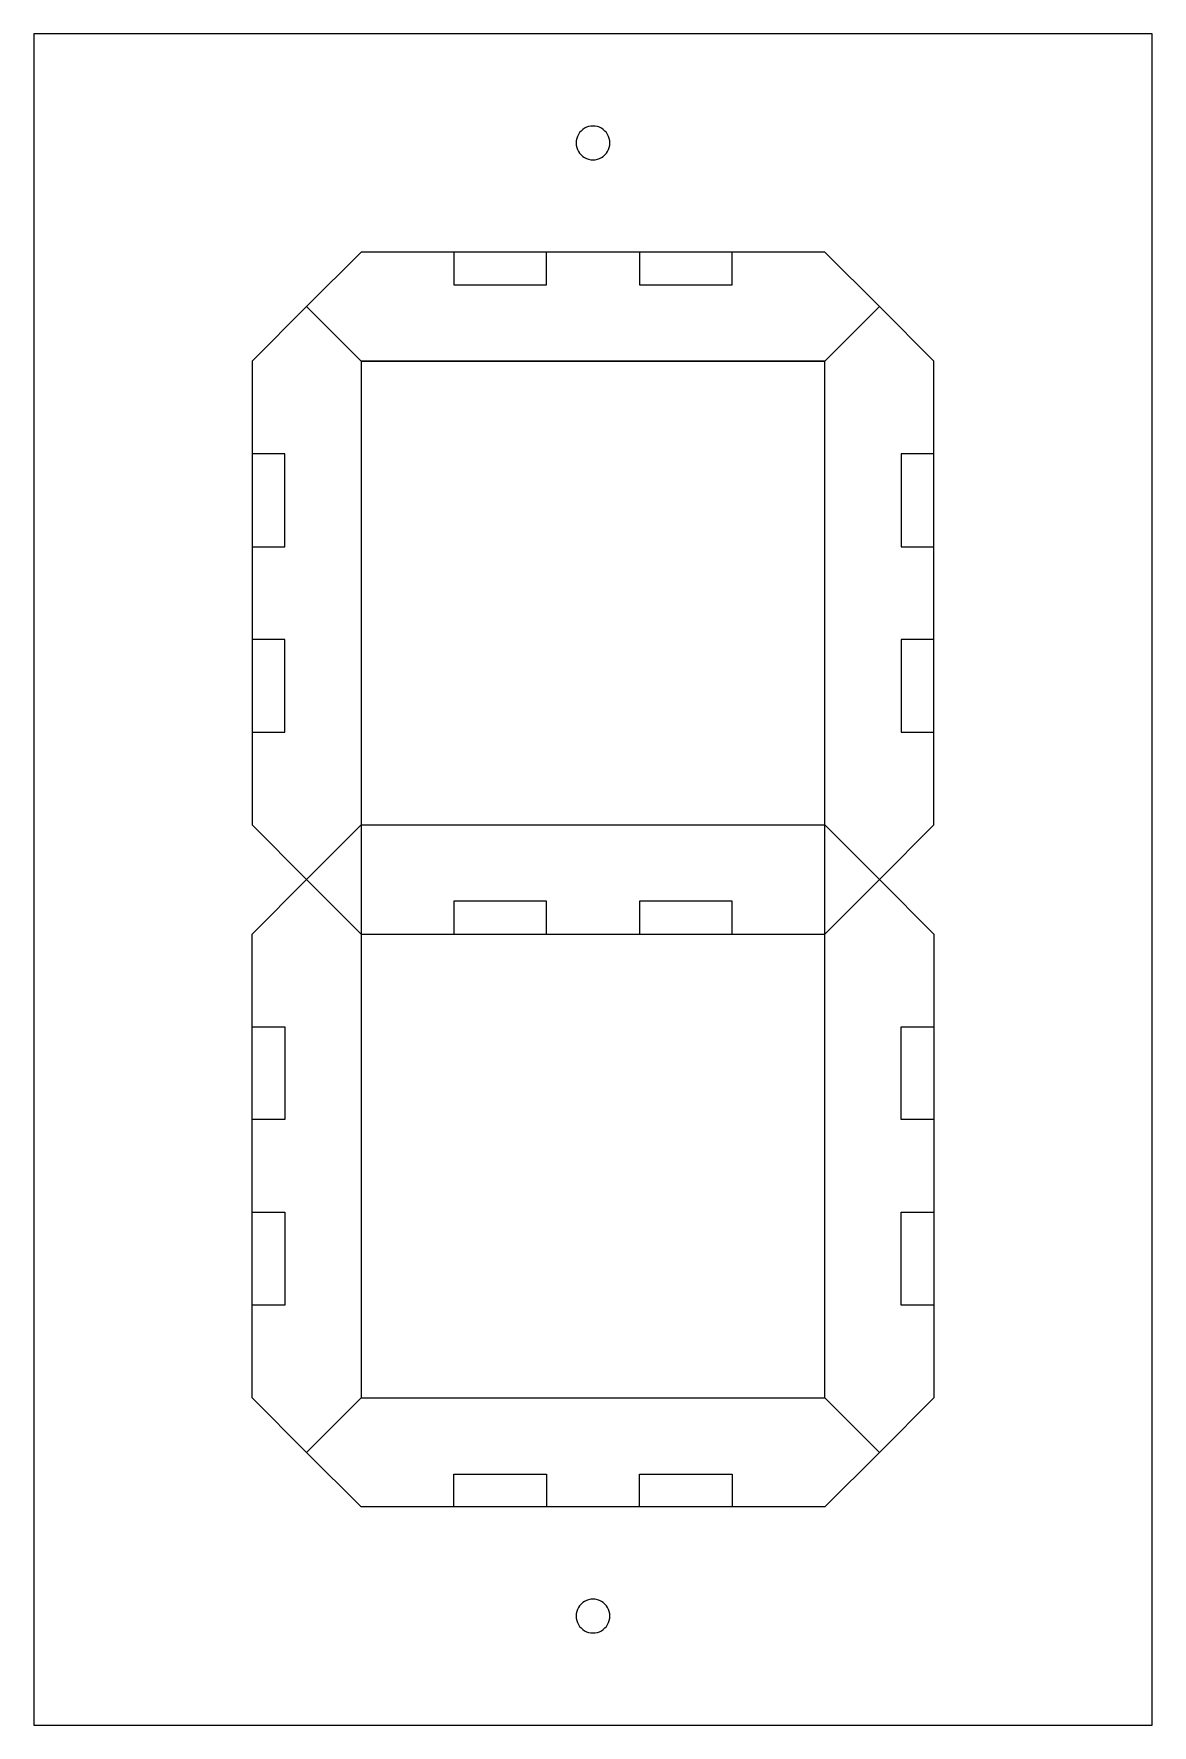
# Model space of a CAD drawing. Extents: x 3 to 106, y 2 to 157.
import ezdxf

# ---------------------------------------------------------------- set-up
doc = ezdxf.new("R2010")
doc.units = 0
doc.layers.get('0').update_dxf_attribs({"linetype": 'CONTINUOUS'})

msp = doc.modelspace()

# ---------------------------------------------------------------- linework, layer by layer
at = {"color": 1}
for points in [[(105.781779, 157.132413), (3.281781, 157.132413), (3.281781, 2.132405), (105.781779, 2.132405)], [(56.081779, 147.132414)], [(41.78178, 137.132413), (41.78178, 134.132414), (50.281779, 134.132414), (50.281779, 137.132413)], [(67.28178, 137.132413), (58.781781, 137.132413), (58.781781, 134.132414), (67.28178, 134.132414)], [(75.781781, 127.132415), (33.281779, 127.132415), (33.281779, 84.632415), (75.781781, 84.632415)], [(26.28178, 118.632413), (23.28178, 118.632413), (23.28178, 110.132414), (26.28178, 110.132414)], [(85.78178, 118.632413), (82.78178, 118.632413), (82.78178, 110.132414), (85.78178, 110.132414)], [(26.28178, 101.632413), (23.28178, 101.632413), (23.28178, 93.132414), (26.28178, 93.132414)], [(85.78178, 93.132414), (85.78178, 101.632413), (82.78178, 101.632413), (82.78178, 93.132414)], [(41.78178, 74.632414), (50.281779, 74.632414), (50.281779, 77.632413), (41.78178, 77.632413)], [(67.28178, 74.632414), (67.28178, 77.632413), (58.781781, 77.632413), (58.781781, 74.632414)], [(26.28178, 57.632413), (23.28178, 57.632413), (23.28178, 66.132415), (26.28178, 66.132415)], [(85.78178, 57.632413), (82.78178, 57.632413), (82.78178, 66.132415), (85.78178, 66.132415)], [(26.28178, 40.632413), (23.28178, 40.632413), (23.28178, 49.132415), (26.28178, 49.132415)], [(85.78178, 40.632413), (82.78178, 40.632413), (82.78178, 49.132415), (85.78178, 49.132415)], [(41.78178, 25.132423), (50.281779, 25.132423), (50.281779, 22.132418), (41.78178, 22.132418)], [(67.28178, 25.132423), (67.28178, 22.132418), (58.781781, 22.132418), (58.781781, 25.132423)], [(56.081779, 12.132412)]]:
    msp.add_lwpolyline(points, close=True, dxfattribs=at)
for points in [[(33.281779, 137.132413), (28.281781, 132.132415)], [(75.781781, 137.132413), (33.281779, 137.132413)], [(75.781781, 137.132413), (80.781779, 132.132415)], [(23.28178, 127.132415), (28.281781, 132.132415), (33.281779, 127.132415)], [(80.781779, 132.132415), (75.781781, 127.132415)], [(85.78178, 127.132415), (80.781779, 132.132415)], [(23.28178, 127.132415), (23.28178, 84.632415)], [(33.281779, 127.132415), (75.781781, 127.132415)], [(85.78178, 84.632415), (85.78178, 127.132415)], [(23.28178, 84.632415), (28.281781, 79.632414), (33.281779, 84.632415)], [(33.281779, 84.632415), (33.281779, 74.632414)], [(80.781779, 79.632414), (75.781781, 84.632415)], [(75.781781, 74.632414), (75.781781, 84.632415)], [(85.78178, 84.632415), (80.781779, 79.632414)], [(23.28178, 74.632414), (28.281781, 79.632414)], [(33.281779, 74.632414), (28.281781, 79.632414)], [(75.781781, 74.632414), (80.781779, 79.632414)], [(85.78178, 74.632414), (80.781779, 79.632414)], [(23.28178, 32.132425), (23.28178, 74.632414)], [(33.281779, 74.632414), (75.781781, 74.632414)], [(33.281779, 74.632414), (33.281779, 32.132425)], [(75.781781, 32.132425), (75.781781, 74.632414)], [(85.78178, 74.632414), (85.78178, 32.132425)], [(23.28178, 32.132425), (28.281781, 27.132408)], [(28.281781, 27.132408), (33.281779, 32.132425)], [(33.281779, 32.132425), (75.781781, 32.132425)], [(80.781779, 27.132408), (75.781781, 32.132425)], [(85.78178, 32.132425), (80.781779, 27.132408)], [(33.281779, 22.132418), (28.281781, 27.132408)], [(75.781781, 22.132418), (80.781779, 27.132408)], [(75.781781, 22.132418), (33.281779, 22.132418)]]:
    msp.add_lwpolyline(points, dxfattribs=at)
for points in [[(53.756327, 148.476061), (53.276525, 148.198831), (52.98122, 147.686549), (52.981781, 147.132414)], [(55.307233, 148.476061), (54.827431, 148.75329), (54.236129, 148.75329), (53.756327, 148.476061)], [(56.081779, 147.132414), (56.08234, 147.686549), (55.787034, 148.198831), (55.307233, 148.476061)], [(52.981781, 147.132414), (52.98122, 146.578279), (53.276525, 146.065997), (53.756327, 145.788768)], [(53.756327, 145.788768), (54.236129, 145.511538), (54.827431, 145.511538), (55.307233, 145.788768)], [(55.307233, 145.788768), (55.787034, 146.065997), (56.08234, 146.578279), (56.081779, 147.132414)], [(53.756327, 13.476058), (53.276525, 13.198829), (52.98122, 12.686547), (52.981781, 12.132412)], [(55.307233, 13.476058), (54.827431, 13.753288), (54.236129, 13.753288), (53.756327, 13.476058)], [(56.081779, 12.132412), (56.08234, 12.686547), (55.787034, 13.198829), (55.307233, 13.476058)], [(52.981781, 12.132412), (52.98122, 11.578277), (53.276525, 11.065995), (53.756327, 10.788765)], [(55.307233, 10.788765), (55.787034, 11.065995), (56.08234, 11.578277), (56.081779, 12.132412)], [(53.756327, 10.788765), (54.236129, 10.511536), (54.827431, 10.511536), (55.307233, 10.788765)]]:
    msp.add_open_spline(points, degree=3, dxfattribs=at)

doc.saveas('drawing.dxf')
